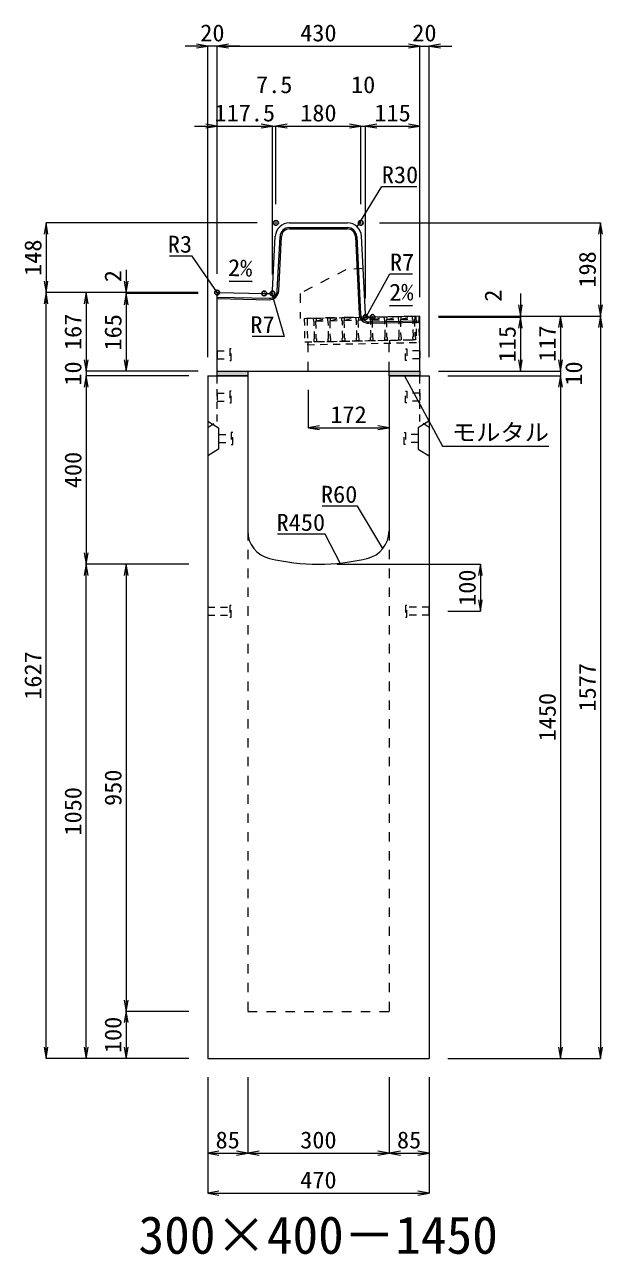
# Model space of a CAD drawing. Units: millimetres at full size. Extents: x -22536 to 51867, y -19720 to 38340.
# Drawn here: x 13776 to 15003, y 9234 to 11846 of the extents above; entities that cross this region are included whole.
import ezdxf
from ezdxf.enums import TextEntityAlignment as Align

# ---------------------------------------------------------------- set-up
doc = ezdxf.new("R2010")
doc.units = ezdxf.units.MM
doc.header["$LTSCALE"] = 20
doc.header["$PDMODE"] = 32
doc.header["$PDSIZE"] = 10
doc.linetypes.add('USER1', pattern=[2, 1, -1])
doc.linetypes.add('USER2', pattern=[1.35, 0.75, -0.6])
for name, color, linetype, lineweight in [('インサート', 3, 'USER2', 9), ('グレーチング', 7, 'USER2', 5), ('モルタル', 7, 'Continuous', 9), ('受枠', 3, 'USER2', 9), ('寸法線', 7, 'Continuous', 13), ('引出線', 4, 'Continuous', 13), ('本体', 2, 'Continuous', 13), ('目地', 132, 'Continuous', 5)]:
    doc.layers.add(name, color=color, linetype=linetype, lineweight=lineweight)
doc.layers.add('作業エリア', color=11, linetype='Continuous')
doc.layers.add('文字', color=7, linetype='Continuous')
doc.styles.add('ＭＳ 明朝', font='')
doc.styles.get('ＭＳ 明朝').set_extended_font_data('MS Mincho')

# ---------------------------------------------------------------- blocks, each defined once
blk = doc.blocks.new('open_arrow')
at = {"color": 0, "linetype": 'Continuous', "lineweight": -2}
blk.add_lwpolyline([(7.5, 1.25), (0, 0), (7.5, -1.25)], dxfattribs=at)

msp = doc.modelspace()

# ---------------------------------------------------------------- hatches: boundary and pattern name
at = {"layer": 'モルタル'}
for points in [[(14250, 11100), (14250, 11110), (14185, 11110), (14185, 11100)], [(14615, 11100), (14615, 11110), (14550, 11110), (14550, 11100)]]:
    msp.add_hatch(color=256, dxfattribs=at).paths.add_polyline_path(points)

# ---------------------------------------------------------------- linework, layer by layer
at = {"layer": 'インサート'}
for p, q in [((14215, 11157.5), (14212, 11157.5)), ((14212, 11157.5), (14212, 11132.5)), ((14215, 11132.5), (14215, 11157.5)), ((14585, 11157.5), (14588, 11157.5)), ((14585, 11132.5), (14585, 11157.5)), ((14588, 11157.5), (14588, 11132.5)), ((14185, 11153.5), (14212, 11153.5)), ((14185, 11153.5), (14185, 11136.5)), ((14185, 11136.5), (14212, 11136.5)), ((14212, 11132.5), (14215, 11132.5)), ((14588, 11132.5), (14585, 11132.5)), ((14615, 11153.5), (14588, 11153.5)), ((14615, 11136.5), (14588, 11136.5)), ((14615, 11153.5), (14615, 11136.5)), ((14185, 11063.5), (14212, 11063.5)), ((14185, 11063.5), (14185, 11046.5)), ((14215, 11067.5), (14212, 11067.5)), ((14212, 11067.5), (14212, 11042.5)), ((14215, 11042.5), (14215, 11067.5)), ((14585, 11067.5), (14588, 11067.5)), ((14585, 11042.5), (14585, 11067.5)), ((14588, 11067.5), (14588, 11042.5)), ((14615, 11063.5), (14588, 11063.5)), ((14615, 11063.5), (14615, 11046.5)), ((14185, 11046.5), (14212, 11046.5)), ((14212, 11042.5), (14215, 11042.5)), ((14588, 11042.5), (14585, 11042.5)), ((14615, 11046.5), (14588, 11046.5)), ((14188.2, 10975.5), (14215.2, 10975.5)), ((14188.2, 10975.5), (14188.2, 10958.5)), ((14218.2, 10979.5), (14215.2, 10979.5)), ((14215.2, 10979.5), (14215.2, 10954.5)), ((14218.2, 10954.5), (14218.2, 10979.5)), ((14581.8, 10979.5), (14584.8, 10979.5)), ((14581.8, 10954.5), (14581.8, 10979.5)), ((14584.8, 10979.5), (14584.8, 10954.5)), ((14611.8, 10975.5), (14584.8, 10975.5)), ((14611.8, 10975.5), (14611.8, 10958.5)), ((14188.2, 10958.5), (14215.2, 10958.5)), ((14215.2, 10954.5), (14218.2, 10954.5)), ((14584.8, 10954.5), (14581.8, 10954.5)), ((14611.8, 10958.5), (14584.8, 10958.5)), ((14165, 10608.5), (14212, 10608.5)), ((14165, 10608.5), (14165, 10591.5)), ((14215, 10612.5), (14212, 10612.5)), ((14212, 10612.5), (14212, 10587.5)), ((14215, 10587.5), (14215, 10612.5)), ((14588, 10612.5), (14585, 10612.5)), ((14585, 10612.5), (14585, 10587.5)), ((14588, 10587.5), (14588, 10612.5)), ((14635, 10608.5), (14588, 10608.5)), ((14635, 10591.5), (14635, 10608.5)), ((14165, 10591.5), (14212, 10591.5)), ((14212, 10587.5), (14215, 10587.5)), ((14585, 10587.5), (14588, 10587.5)), ((14635, 10591.5), (14588, 10591.5))]:
    msp.add_line(p, q, dxfattribs=at)
at = {"layer": 'グレーチング'}
for p, q in [((14389.92, 11222.5), (14604.88, 11226.8)), ((14395.04, 11216.6), (14419.92, 11223.1)), ((14395.04, 11216.6), (14420.04, 11217.1)), ((14425.04, 11217.2), (14449.91, 11223.7)), ((14425.04, 11217.2), (14450.03, 11217.7)), ((14455.03, 11217.8), (14479.91, 11224.3)), ((14455.03, 11217.8), (14480.03, 11218.3)), ((14485.03, 11218.4), (14509.9, 11224.9)), ((14485.03, 11218.4), (14510.02, 11218.9)), ((14515.02, 11219), (14539.89, 11225.5)), ((14515.02, 11219), (14540.01, 11219.5)), ((14545.01, 11219.6), (14569.89, 11226.1)), ((14545.01, 11219.6), (14570.01, 11220.1)), ((14575.01, 11220.2), (14599.88, 11226.7)), ((14575.01, 11220.2), (14600, 11220.7)), ((14390.92, 11172.51), (14605.88, 11176.81))]:
    msp.add_line(p, q, dxfattribs=at)
for points in [[(14389.92, 11222.5), (14394.92, 11222.6), (14395.04, 11216.6), (14394.06, 11215.58), (14394.78, 11179.59), (14395.8, 11178.61), (14395.92, 11172.61), (14390.92, 11172.51), (14390.8, 11178.51), (14391.78, 11179.53), (14391.06, 11215.52), (14390.04, 11216.5)], [(14419.92, 11223.1), (14424.92, 11223.2), (14425.04, 11217.2), (14424.06, 11216.18), (14424.78, 11180.19), (14425.8, 11179.21), (14425.92, 11173.21), (14420.92, 11173.11), (14420.8, 11179.11), (14421.78, 11180.13), (14421.06, 11216.12), (14420.04, 11217.1)], [(14449.91, 11223.7), (14454.91, 11223.8), (14455.03, 11217.8), (14454.05, 11216.78), (14454.77, 11180.79), (14455.79, 11179.81), (14455.91, 11173.81), (14450.91, 11173.71), (14450.79, 11179.71), (14451.77, 11180.73), (14451.05, 11216.72), (14450.03, 11217.7)], [(14479.91, 11224.3), (14484.91, 11224.4), (14485.03, 11218.4), (14484.05, 11217.38), (14484.77, 11181.39), (14485.79, 11180.41), (14485.91, 11174.41), (14480.91, 11174.31), (14480.79, 11180.31), (14481.77, 11181.33), (14481.05, 11217.32), (14480.03, 11218.3)], [(14509.9, 11224.9), (14514.9, 11225), (14515.02, 11219), (14514.04, 11217.98), (14514.76, 11181.99), (14515.78, 11181.01), (14515.9, 11175.01), (14510.9, 11174.91), (14510.78, 11180.91), (14511.76, 11181.93), (14511.04, 11217.92), (14510.02, 11218.9)], [(14539.89, 11225.5), (14544.89, 11225.6), (14545.01, 11219.6), (14544.03, 11218.58), (14544.75, 11182.59), (14545.77, 11181.61), (14545.89, 11175.61), (14540.89, 11175.51), (14540.77, 11181.51), (14541.75, 11182.53), (14541.03, 11218.52), (14540.01, 11219.5)], [(14569.89, 11226.1), (14574.89, 11226.2), (14575.01, 11220.2), (14574.03, 11219.18), (14574.75, 11183.19), (14575.77, 11182.21), (14575.89, 11176.21), (14570.89, 11176.11), (14570.77, 11182.11), (14571.75, 11183.13), (14571.03, 11219.12), (14570.01, 11220.1)], [(14599.88, 11226.7), (14604.88, 11226.8), (14605, 11220.8), (14604.02, 11219.78), (14604.74, 11183.79), (14605.76, 11182.81), (14605.88, 11176.81), (14600.88, 11176.71), (14600.76, 11182.71), (14601.74, 11183.73), (14601.02, 11219.72), (14600, 11220.7)]]:
    msp.add_lwpolyline(points, close=True, dxfattribs=at)
at = {"layer": 'モルタル'}
for points in [[(14185, 11110), (14250, 11110), (14250, 11100), (14185, 11100)], [(14550, 11110), (14615, 11110), (14615, 11100), (14550, 11100)]]:
    msp.add_lwpolyline(points, close=True, dxfattribs=at)
at = {"layer": '作業エリア'}
for p in [(14310, 11425), (14490, 11425), (14185, 11277), (14285, 11275), (14302.5, 11275), (14500, 11225), (14515, 11225)]:
    msp.add_point(p, dxfattribs=at)
at = {"layer": '受枠'}
for p, q in [((14369.93, 11222.1), (14612.88, 11226.96)), ((14369.93, 11222.1), (14370.93, 11172.11)), ((14375.93, 11222.22), (14377.05, 11166.23)), ((14606.88, 11226.84), (14607.88, 11176.85)), ((14612.88, 11226.96), (14614, 11170.97)), ((14370.93, 11172.11), (14607.88, 11176.85)), ((14377.05, 11166.23), (14614, 11170.97)), ((14550.89, 11175.71), (14551.01, 11169.71))]:
    msp.add_line(p, q, dxfattribs=at)
at = {"layer": '寸法線'}
for p, q in [((14233, 11800.58), (14117, 11800.58)), ((14165, 11140), (14165, 11800.58)), ((14185, 11800.58), (14615, 11800.58)), ((14185, 11317), (14185, 11800.58)), ((14185, 11317), (14185, 11800.58)), ((14567, 11800.58), (14683, 11800.58)), ((14615, 11267), (14615, 11800.58)), ((14615, 11267), (14615, 11800.58)), ((14635, 11140), (14635, 11800.58)), ((14137, 11630.58), (14302.5, 11630.58)), ((14185, 11317), (14185, 11630.58)), ((14254.5, 11630.58), (14358, 11630.58)), ((14302.5, 11315), (14302.5, 11630.58)), ((14302.5, 11315), (14302.5, 11630.58)), ((14310, 11465), (14310, 11630.58)), ((14310, 11630.58), (14490, 11630.58)), ((14310, 11465), (14310, 11630.58)), ((14442, 11630.58), (14548, 11630.58)), ((14490, 11465), (14490, 11630.58)), ((14490, 11465), (14490, 11630.58)), ((14500, 11265), (14500, 11630.58)), ((14500, 11630.58), (14615, 11630.58)), ((14500, 11265), (14500, 11630.58)), ((14615, 11267), (14615, 11630.58)), ((13822.06, 11425), (13822.06, 11277)), ((14270, 11425), (13822.06, 11425)), ((14530, 11425), (14998.78, 11425)), ((14998.78, 11425), (14998.78, 11227)), ((13992.06, 11325), (13992.06, 11227)), ((14145, 11277), (13822.06, 11277)), ((13822.06, 9650), (13822.06, 11277)), ((14145, 11277), (13822.06, 11277)), ((13907.06, 11277), (13907.06, 11110)), ((14145, 11277), (13907.06, 11277)), ((14145, 11277), (13992.06, 11277)), ((14145, 11275), (13992.06, 11275)), ((13992.06, 11275), (13992.06, 11110)), ((14145, 11275), (13992.06, 11275)), ((14828.78, 11275), (14828.78, 11177)), ((14655, 11227), (14828.78, 11227)), ((14655, 11227), (14913.78, 11227)), ((14655, 11227), (14998.78, 11227)), ((14655, 11227), (14998.78, 11227)), ((14655, 11225), (14828.78, 11225)), ((14655, 11225), (14828.78, 11225)), ((14828.78, 11225), (14828.78, 11110)), ((14913.78, 11227), (14913.78, 11110)), ((14998.78, 11227), (14998.78, 9650)), ((13907.06, 11158), (13907.06, 11052)), ((14913.78, 11158), (14913.78, 11052)), ((14145, 11110), (13907.06, 11110)), ((14145, 11110), (13907.06, 11110)), ((14145, 11110), (13992.06, 11110)), ((14655, 11110), (14828.78, 11110)), ((14655, 11110), (14913.78, 11110)), ((14655, 11110), (14913.78, 11110)), ((14125, 11100), (13907.06, 11100)), ((13907.06, 11100), (13907.06, 10700)), ((14125, 11100), (13907.06, 11100)), ((14675, 11100), (14913.78, 11100)), ((14675, 11100), (14913.78, 11100)), ((14913.78, 11100), (14913.78, 9650)), ((14378, 11070), (14378, 10989.77)), ((14378, 10989.77), (14550, 10989.77)), ((14125, 10700), (13907.06, 10700)), ((13907.06, 9650), (13907.06, 10700)), ((14125, 10700), (13907.06, 10700)), ((13992.06, 10700), (13992.06, 9750)), ((14125, 10700), (13992.06, 10700)), ((14440, 10700), (14743.78, 10700)), ((14743.78, 10700), (14743.78, 10600)), ((14675, 10600), (14743.78, 10600)), ((14125, 9750), (13992.06, 9750)), ((13992.06, 9750), (13992.06, 9650)), ((14125, 9750), (13992.06, 9750)), ((14125, 9650), (13822.06, 9650)), ((14125, 9650), (13907.06, 9650)), ((14125, 9650), (13992.06, 9650)), ((14675, 9650), (14913.78, 9650)), ((14675, 9650), (14998.78, 9650)), ((14165, 9610), (14165, 9448.84)), ((14165, 9610), (14165, 9363.84)), ((14250, 9610), (14250, 9448.84)), ((14250, 9610), (14250, 9448.84)), ((14550, 9610), (14550, 9448.84)), ((14550, 9610), (14550, 9448.84)), ((14635, 9610), (14635, 9448.84)), ((14635, 9610), (14635, 9363.84)), ((14165, 9448.84), (14250, 9448.84)), ((14250, 9448.84), (14550, 9448.84)), ((14550, 9448.84), (14635, 9448.84)), ((14165, 9363.84), (14635, 9363.84))]:
    msp.add_line(p, q, dxfattribs=at)
at = {"layer": '引出線'}
for points in [[(14482.14, 11416.74), (14534.6, 11502.07), (14609.27, 11502.07)], [(14185.9, 11276.08), (14131.83, 11354.5), (14084.11, 11354.5)], [(14501.83, 11226.93), (14551.86, 11316.53), (14599.79, 11316.53)], [(14259.18, 11300.18), (14210.44, 11301.15), (14259.18, 11300.18)], [(14300.67, 11276.93), (14327.18, 11183.56), (14259.25, 11183.56)], [(14550.86, 11248.59), (14599.57, 11249.56), (14550.83, 11248.59)], [(14582.5, 11100), (14663.13, 10950.97), (14889.05, 10950.97)], [(14537.07, 10733.32), (14482.66, 10823.21), (14407.98, 10823.21)], [(14446.44, 10702.4), (14414.22, 10763.55), (14313.21, 10763.55)]]:
    msp.add_lwpolyline(points, dxfattribs=at)
at = {"layer": '本体'}
for p, q in [((14338.54, 11425), (14461.46, 11425)), ((14302.83, 11281.65), (14308.57, 11396.5)), ((14499.67, 11231.65), (14491.43, 11396.5)), ((14185, 11110), (14185, 11273.94)), ((14188.06, 11276.94), (14285, 11275)), ((14285, 11275), (14295.84, 11275)), ((14515, 11225), (14506.66, 11225)), ((14615, 11227), (14515, 11225)), ((14615, 11110), (14615, 11227)), ((14185, 11110), (14615, 11110)), ((14165, 11100), (14165, 9650)), ((14165, 11100), (14250, 11100)), ((14250, 11100), (14250, 10770.53)), ((14550, 11100), (14635, 11100)), ((14550, 11100), (14550, 10770.53)), ((14635, 11100), (14635, 9650)), ((14165, 9650), (14635, 9650))]:
    msp.add_line(p, q, dxfattribs=at)
at = {"layer": '本体', "linetype": 'USER1'}
for p, q in [((14458, 11325), (14361, 11275)), ((14494.85, 11328), (14458, 11325)), ((14361, 11275), (14361, 11221.92)), ((14515, 11225), (14361, 11221.92)), ((14378, 11110), (14378, 11172.25)), ((14550, 11110), (14550, 11175.69))]:
    msp.add_line(p, q, dxfattribs=at)
at = {"layer": '本体', "linetype": 'USER2', "lineweight": 9}
for p, q in [((14185, 11003), (14185, 11100)), ((14615, 11003), (14615, 11100)), ((14165, 10990.5), (14185, 11003)), ((14635, 10990.5), (14615, 11003))]:
    msp.add_line(p, q, dxfattribs=at)
at = {"layer": '本体', "lineweight": 9}
for p, q in [((14165, 11004), (14188.2, 10989.5)), ((14634.58, 11003.74), (14611.8, 10989.5)), ((14188.2, 10989.5), (14188.2, 10944.5)), ((14611.8, 10989.5), (14611.8, 10944.5)), ((14188.2, 10944.5), (14165, 10930)), ((14611.8, 10944.5), (14635, 10930))]:
    msp.add_line(p, q, dxfattribs=at)
at = {"layer": '本体', "linetype": 'USER1', "lineweight": 15}
for p, q in [((14250, 10770.53), (14250, 9750)), ((14550, 10770.53), (14550, 9750)), ((14250, 9750), (14550, 9750))]:
    msp.add_line(p, q, dxfattribs=at)
at = {"layer": '本体'}
for centre, radius, start, end in [((14338.54, 11395), 30, 90, 177.13759), ((14461.46, 11395), 30, 2.86241, 90), ((14188, 11273.94), 3, 88.85424, 180), ((14295.84, 11282), 7, 270, 357.13759), ((14506.66, 11232), 7, 182.86241, 270), ((14310, 10770.53), 60, 180, 256.65764), ((14490, 10770.53), 60, 283.34236, 0), ((14400, 11150), 450, 256.65764, 283.34236)]:
    msp.add_arc(centre, radius, start, end, dxfattribs=at)
at = {"layer": '目地'}
for p, q in [((14312.81, 11280.94), (14318.56, 11396)), ((14315.81, 11280.79), (14321.56, 11395.85)), ((14338.54, 11415), (14461.46, 11415)), ((14338.54, 11412), (14461.46, 11412)), ((14478.44, 11395.85), (14486.69, 11230.84)), ((14481.44, 11396), (14489.69, 11230.99)), ((14185, 11267), (14295.49, 11264.79)), ((14185, 11264), (14295.43, 11261.79)), ((14507.01, 11214.84), (14615, 11217)), ((14507.07, 11211.84), (14615, 11214))]:
    msp.add_line(p, q, dxfattribs=at)
for centre, radius, start, end in [((14338.54, 11395), 20, 90, 177.13759), ((14338.54, 11395), 17, 90, 177.13759), ((14461.46, 11395), 20, 2.86241, 90), ((14461.46, 11395), 17, 2.86241, 90), ((14295.83, 11281.78), 20, 268.85424, 357.13759), ((14295.83, 11281.78), 17, 268.85424, 357.13759), ((14506.67, 11231.83), 20, 182.86241, 271.14576), ((14506.67, 11231.83), 17, 182.86241, 271.14576)]:
    msp.add_arc(centre, radius, start, end, dxfattribs=at)

# ---------------------------------------------------------------- block references
at = {"layer": '寸法線', "xscale": 3.2, "yscale": 3.2}
for p, rotation in [((14165, 11800.58), 180), ((14615, 11800.58), 180), ((14615, 11800.58), 180), ((14185, 11630.58), 180), ((14302.5, 11630.58), 180), ((14302.5, 11630.58), 180), ((14490, 11630.58), 180), ((14490, 11630.58), 180), ((14615, 11630.58), 180), ((13822.06, 11425), 270), ((14998.78, 11425), 270), ((13822.06, 11277), 90), ((13992.06, 11277), 90), ((13822.06, 11277), 270), ((13907.06, 11277), 270), ((13992.06, 11275), 270), ((13992.06, 11275), 270), ((14828.78, 11227), 90), ((14998.78, 11227), 90), ((14828.78, 11225), 270), ((14828.78, 11225), 270), ((14913.78, 11227), 270), ((14998.78, 11227), 270), ((13907.06, 11110), 90), ((13907.06, 11110), 90), ((13992.06, 11110), 90), ((14828.78, 11110), 90), ((14913.78, 11110), 90), ((14913.78, 11110), 90), ((13907.06, 11100), 270), ((13907.06, 11100), 270), ((14913.78, 11100), 270), ((14913.78, 11100), 270), ((14550, 10989.77), 180), ((13907.06, 10700), 90), ((13907.06, 10700), 270), ((13992.06, 10700), 270), ((14743.78, 10700), 270), ((14743.78, 10600), 90), ((13992.06, 9750), 90), ((13992.06, 9750), 270), ((13822.06, 9650), 90), ((13907.06, 9650), 90), ((13992.06, 9650), 90), ((14913.78, 9650), 90), ((14998.78, 9650), 90), ((14250, 9448.84), 180), ((14550, 9448.84), 180), ((14635, 9448.84), 180), ((14635, 9363.84), 180)]:
    msp.add_blockref('open_arrow', p, dxfattribs=dict(at, rotation=rotation))
for p in [(14185, 11800.58), (14185, 11800.58), (14635, 11800.58), (14310, 11630.58), (14310, 11630.58), (14500, 11630.58), (14500, 11630.58), (14378, 10989.77), (14165, 9448.84), (14250, 9448.84), (14550, 9448.84), (14165, 9363.84)]:
    msp.add_blockref('open_arrow', p, dxfattribs=at)
at = {"layer": '引出線', "xscale": 0.0533, "yscale": 0.0533}
for p, rotation in [((14482.14, 11416.74), 58.4), ((14259.18, 11300.18), 178.9), ((14185.9, 11276.08), 124.6), ((14300.67, 11276.93), 285.9), ((14550.86, 11248.59), 1.1), ((14501.83, 11226.93), 60.8), ((14582.5, 11100), 298.4), ((14537.07, 10733.32), 121.2), ((14446.44, 10702.4), 117.8)]:
    msp.add_blockref('open_arrow', p, dxfattribs=dict(at, rotation=rotation))

# ---------------------------------------------------------------- texts
at = {"layer": '寸法線', "style": 'ＭＳ 明朝', "width": 1.05}
for s, p in [('20', (14175, 11828.58)), ('430', (14400, 11828.58)), ('20', (14625, 11828.58)), ('7.5', (14306.25, 11718.58)), ('10', (14495, 11718.58)), ('117.5', (14243.75, 11658.58)), ('180', (14400, 11658.58)), ('115', (14557.5, 11658.58)), ('172', (14464, 11017.77)), ('85', (14207.5, 9476.84)), ('300', (14400, 9476.84)), ('85', (14592.5, 9476.84)), ('470', (14400, 9391.84))]:
    msp.add_text(s, height=36.03, dxfattribs=at).set_placement(p, align=Align.MIDDLE_CENTER)
for s, p in [('148', (13794.06, 11351)), ('198', (14970.78, 11326)), ('2', (13964.06, 11311.82)), ('2', (14770.78, 11270.34)), ('167', (13879.06, 11193.5)), ('165', (13964.06, 11192.5)), ('115', (14800.78, 11167.5)), ('117', (14885.78, 11168.5)), ('10', (13879.06, 11105)), ('10', (14941.78, 11105)), ('400', (13879.06, 10900)), ('100', (14715.78, 10650)), ('1627', (13794.06, 10463.5)), ('1577', (14970.78, 10438.5)), ('1450', (14885.78, 10375)), ('950', (13964.06, 10225)), ('1050', (13879.06, 10175)), ('100', (13964.06, 9700))]:
    msp.add_text(s, height=36.03, rotation=90, dxfattribs=at).set_placement(p, align=Align.MIDDLE_CENTER)
at = {"layer": '引出線', "style": 'ＭＳ 明朝', "width": 1.05}
for s, p in [('R30', (14534.6, 11545.27)), ('R7', (14551.86, 11359.73)), ('モルタル', (14683.13, 10998.08))]:
    msp.add_text(s, height=36.03, dxfattribs=at).set_placement(p, align=Align.TOP_LEFT)
for s, p in [('R3', (14131.83, 11397.7)), ('R7', (14307.18, 11226.76)), ('R60', (14482.66, 10866.41)), ('R450', (14414.22, 10806.75))]:
    msp.add_text(s, height=36.03, dxfattribs=at).set_placement(p, align=Align.TOP_RIGHT)
msp.add_text('2%', height=36.03, rotation=358.854, dxfattribs=at).set_placement((14260.12, 11347.07), align=Align.TOP_RIGHT)
msp.add_text('2%', height=36.03, rotation=1.146, dxfattribs=at).set_placement((14549.89, 11295.48), align=Align.TOP_LEFT)
at = {"layer": '文字', "style": 'ＭＳ 明朝'}
msp.add_text('300×400－1450', height=80.06, dxfattribs=at).set_placement((14399.52, 9275.03), align=Align.MIDDLE_CENTER)

doc.saveas('drawing.dxf')
